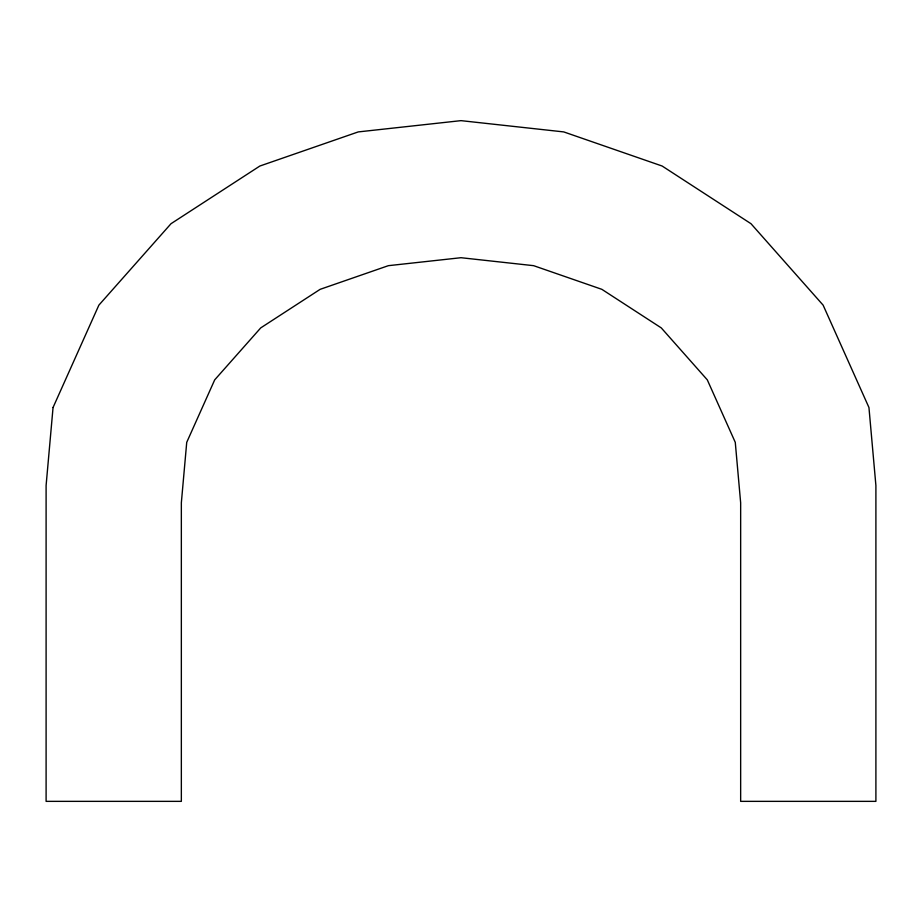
<?xml version="1.0" encoding="UTF-8"?>
<svg xmlns="http://www.w3.org/2000/svg" width="922" height="922" viewBox="0 0 922 922"><rect width="100%" height="100%" fill="white"/><g stroke="black" fill="none" stroke-linecap="round" stroke-linejoin="round"><path stroke-width="1.38" d="M53.05 407.512L46.1 485.502L46.1 801.356L181.346 801.356L181.346 502.767L186.728 442.341L214.699 379.864L260.73 327.898L320.141 289.335L388.369 265.674L461 257.711L533.631 265.674L601.859 289.335L661.27 327.898L707.301 379.864L735.272 442.341L740.654 502.767L740.654 801.356L875.9 801.356L875.9 485.502L868.95 407.512L823.127 305.147L750.981 223.7L662.134 166.029L563.757 131.915L461 120.644L358.243 131.915L259.866 166.029L171.019 223.7L98.873 305.147L53.05 407.512"/></g></svg>
